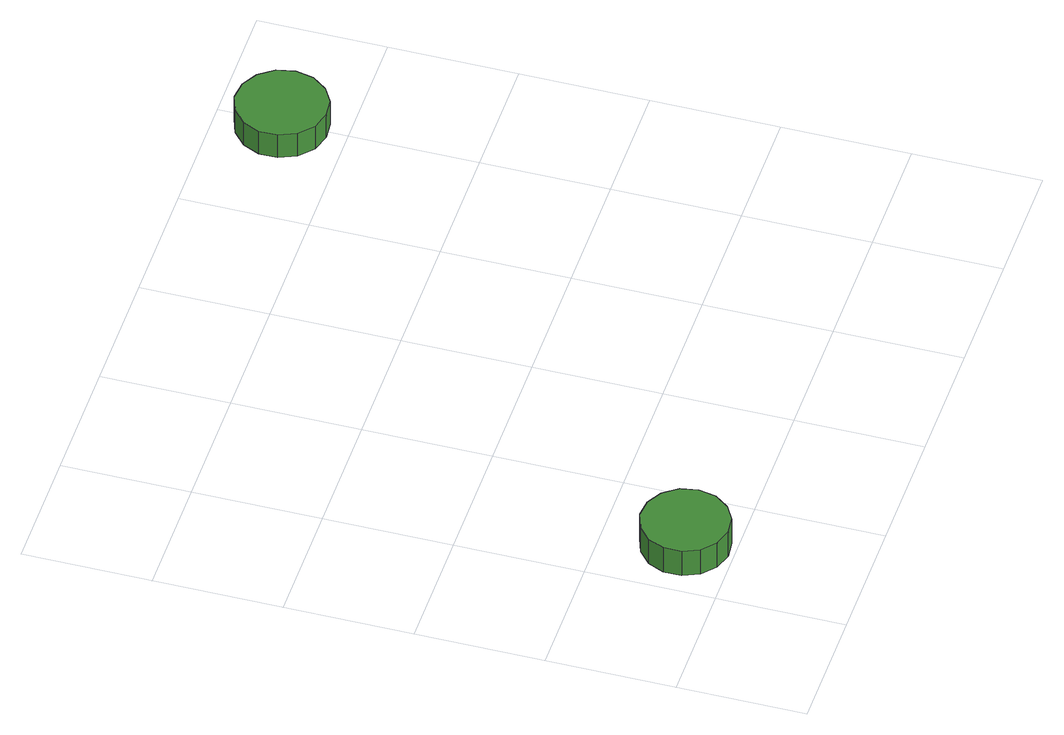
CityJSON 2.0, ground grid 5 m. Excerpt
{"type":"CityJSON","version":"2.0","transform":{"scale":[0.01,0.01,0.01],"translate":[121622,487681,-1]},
"CityObjects":{
"tree1":{"type":"SolitaryVegetationObject","attributes":{"function":"something"},"geometry":[{"type":"MultiSurface","lod":"1","boundaries":[[[0,1,2,3,4,5,6,7,8,9,10,11,12,13,14]],[[15,16,17,18,19,20,21,22,23,24,25,26,27,28,29]],[[0,29,28,1]],[[1,28,27,2]],[[2,27,26,3]],[[3,26,25,4]],[[4,25,24,5]],[[5,24,23,6]],[[6,23,22,7]],[[7,22,21,8]],[[8,21,20,9]],[[9,20,19,10]],[[10,19,18,11]],[[11,18,17,12]],[[12,17,16,13]],[[13,16,15,14]],[[14,15,29,0]]]}]},
"tree2":{"type":"SolitaryVegetationObject","attributes":{"function":"something"},"geometry":[{"type":"MultiSurface","lod":"1","boundaries":[[[30,31,32,33,34,35,36,37,38,39,40,41,42,43,44]],[[45,46,47,48,49,50,51,52,53,54,55,56,57,58,59]],[[30,59,58,31]],[[31,58,57,32]],[[32,57,56,33]],[[33,56,55,34]],[[34,55,54,35]],[[35,54,53,36]],[[36,53,52,37]],[[37,52,51,38]],[[38,51,50,39]],[[39,50,49,40]],[[40,49,48,41]],[[41,48,47,42]],[[42,47,46,43]],[[43,46,45,44]],[[44,45,59,30]]]}]}
},
"vertices":[
[419,190,197],[405,259,197],[363,316,197],[302,351,197],[232,358,197],[165,336,197],[112,289,197],[84,225,197],[84,154,197],[112,90,197],[165,43,197],[232,21,197],[302,28,197],[363,64,197],[405,121,197],[405,121,76],[363,64,76],[302,28,76],[232,21,76],[165,43,76],[112,90,76],[84,154,76],[84,225,76],[112,289,76],[165,336,76],[232,358,76],[302,351,76],[363,316,76],[405,259,76],[419,190,76],
[2156,2247,198],[2141,2319,198],[2097,2378,198],[2034,2415,198],[1961,2423,198],[1892,2400,198],[1837,2351,198],[1807,2284,198],[1807,2211,198],[1837,2144,198],[1892,2095,198],[1961,2072,198],[2034,2080,198],[2097,2117,198],[2141,2176,198],[2141,2176,86],[2097,2117,86],[2034,2080,86],[1961,2072,86],[1892,2095,86],[1837,2144,86],[1807,2211,86],[1807,2284,86],[1837,2351,86],[1892,2400,86],[1961,2423,86],[2034,2415,86],[2097,2378,86],[2141,2319,86],[2156,2247,86]
]}
